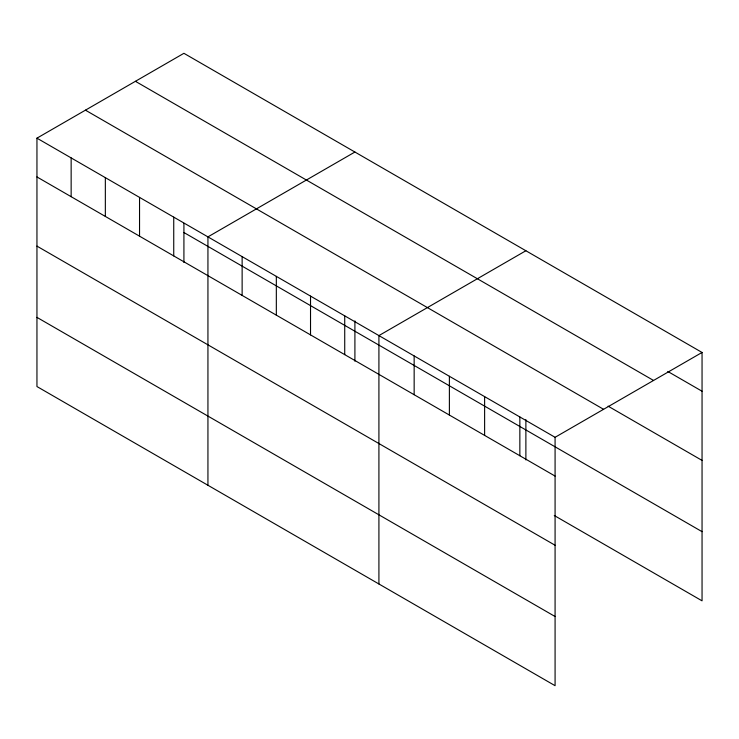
<?xml version="1.0" encoding="UTF-8"?>
<svg xmlns="http://www.w3.org/2000/svg" width="739" height="739" viewBox="0 0 739 739"><rect width="100%" height="100%" fill="white"/><g stroke="black" fill="none" stroke-linecap="round" stroke-linejoin="round"><path stroke-width="1.11" d="M36.95 138.165L555.081 437.303L555.081 685.69L36.95 386.543L36.95 138.165L183.919 53.31L702.05 352.457L702.05 600.835L554.268 515.517M354.905 152.031L207.936 236.877L207.936 485.264M525.882 250.743L378.913 335.598L378.913 583.976M555.081 437.303L702.05 352.457M667.797 371.458L702.05 391.236M135.422 81.318L653.553 380.456M608.095 406.154L702.05 460.406M85.447 110.166L603.578 409.304M183.919 232.526L702.05 531.664M36.95 176.944L555.081 476.082M36.95 246.115L555.081 545.253M36.95 317.373L555.081 616.52M525.882 419.613L525.882 459.935M519.85 416.962L519.85 455.741M484.618 396.621L484.618 435.4M449.386 376.28L449.386 415.059M414.154 355.939L414.154 394.718M354.905 320.902L354.905 361.214M344.725 315.858L344.725 354.637M310.528 296.108L310.528 334.887M276.331 276.368L276.331 315.147M242.133 256.627L242.133 295.406M183.919 223.335L183.919 262.502M173.739 217.137L173.739 255.916M139.542 197.396L139.542 236.175M105.344 177.646L105.344 216.435M71.147 157.906L71.147 196.685"/></g></svg>
